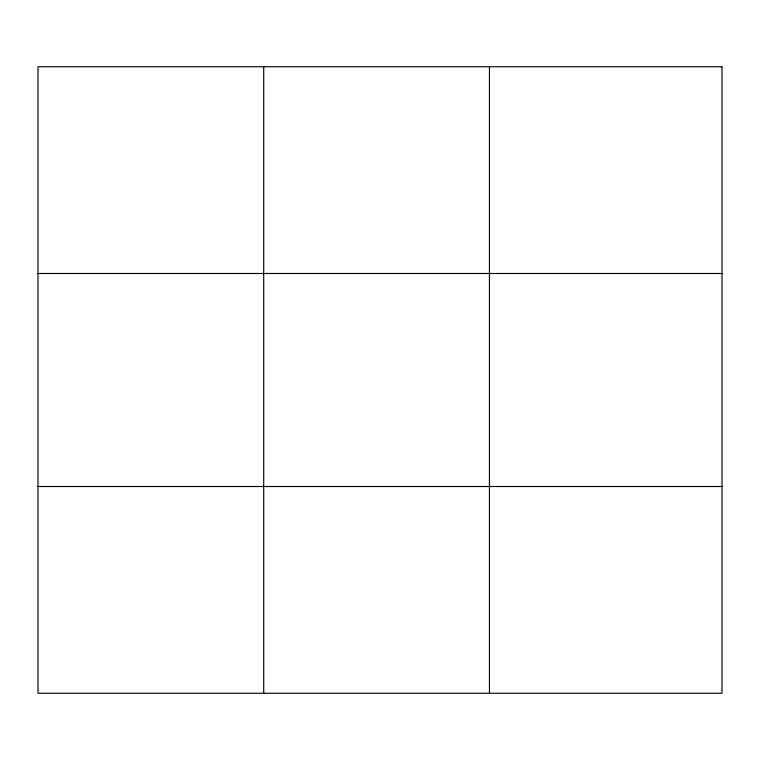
<?xml version="1.0" encoding="UTF-8"?>
<svg xmlns="http://www.w3.org/2000/svg" width="760" height="760" viewBox="0 0 760 760"><rect width="100%" height="100%" fill="white"/><g stroke="black" fill="none" stroke-linecap="round" stroke-linejoin="round"><path stroke-width="1.14" d="M263.72 66.747L263.72 693.253M489.44 66.747L489.44 693.253M38 273.495L722 273.495M38 486.505L722 486.505M722 66.747L722 693.253L38 693.253L38 66.747L722 66.747"/></g></svg>
